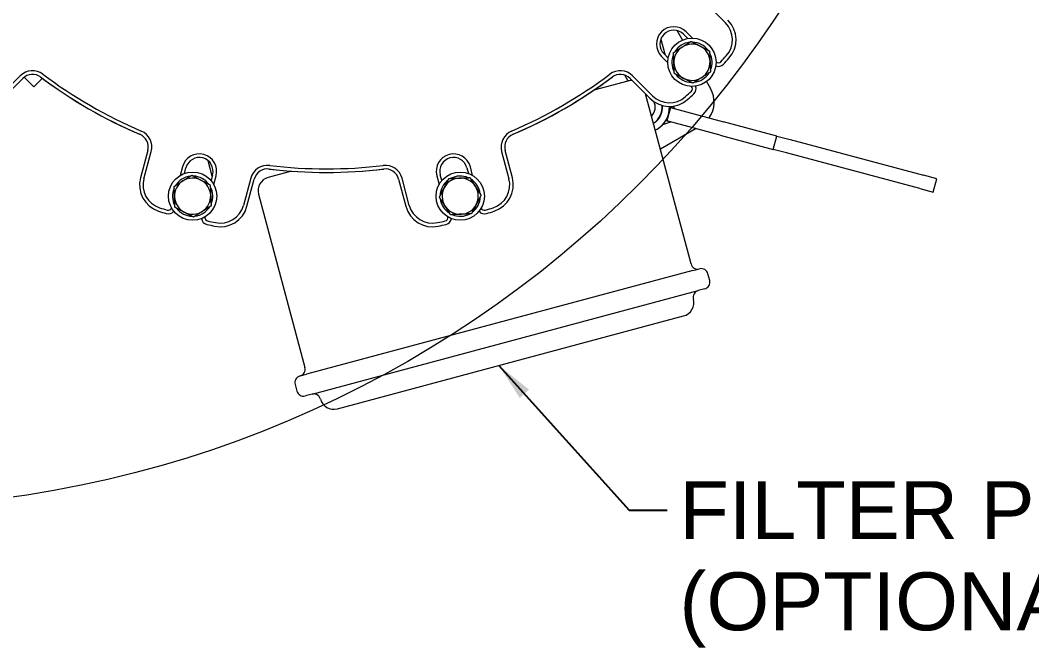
# Model space of a CAD drawing. Header units: inches. Extents: x 17 to 469, y 7 to 301.
# Drawn here: x 80.17 to 116.85, y 196.05 to 218.79 of the extents above; entities that cross this region are included whole.
import ezdxf

# ---------------------------------------------------------------- set-up
doc = ezdxf.new("R2010")
doc.units = ezdxf.units.IN
doc.header["$LTSCALE"] = 14
doc.header["$MEASUREMENT"] = 0
for name, color, linetype, lineweight in [('Symbol', 7, 'Continuous', 25), ('Symbol (ANSI)', 7, 'Continuous', 25), ('Visible', 7, 'Continuous', 18)]:
    doc.layers.add(name, color=color, linetype=linetype, lineweight=lineweight)
doc.styles.add('MEMCOR Medium', font='arial.ttf')
doc.styles.add('Standard D-E', font='arial.ttf')
doc.dimstyles.new('Default (ANSI)$7', dxfattribs={"dimscale": 14, "dimtxt": 0.15, "dimasz": 0.098425, "dimexe": 0.125, "dimexo": 0.0625, "dimgap": 0.031496, "dimtad": 0, "dimtih": 1, "dimtoh": 1, "dimdec": 4, "dimrnd": 1e-08, "dimzin": 3, "dimdsep": 46, "dimlunit": 5, "dimtxsty": 'MEMCOR Medium', "dimcen": 0.09, "dimdle": 0.393701, "dimclrd": 256, "dimclre": 256, "dimclrt": 256, "dimadec": 0, "dimazin": 1, "dimtfac": 0.8, "dimtofl": 0, "dimtmove": 0, "dimatfit": 3, "dimfxl": 1, "dimfrac": 1, "dimtolj": 1, "dimtzin": 4, "dimlwd": -1, "dimlwe": -1, "dimarcsym": 0})
doc.dimstyles.new('Default D-E$7', dxfattribs={"dimscale": 14, "dimtxt": 0.15, "dimasz": 0.098425, "dimexe": 0.125, "dimexo": 0.0625, "dimgap": 0.031496, "dimtad": 0, "dimtih": 1, "dimtoh": 1, "dimrnd": 1e-08, "dimzin": 4, "dimdsep": 46, "dimtxsty": 'Standard D-E', "dimcen": 0.09, "dimdle": 0.393701, "dimclrd": 256, "dimclre": 256, "dimclrt": 256, "dimadec": 0, "dimazin": 1, "dimtfac": 1, "dimtofl": 0, "dimtmove": 0, "dimatfit": 3, "dimfxl": 1, "dimtolj": 1, "dimtzin": 4, "dimlwd": -1, "dimlwe": -1, "dimarcsym": 0})

msp = doc.modelspace()

# ---------------------------------------------------------------- linework, layer by layer
at = {"layer": 'Visible'}
for p, q in [((105.017375, 219.418116), (105.738671, 218.69682)), ((103.987262, 218.409863), (104.183354, 218.070222)), ((104.219715, 218.278303), (104.371668, 218.12635)), ((104.54197, 218.139896), (104.311639, 218.370227)), ((103.397559, 218.099139), (103.528002, 217.612321)), ((103.664561, 217.419244), (103.512608, 217.571197)), ((103.528002, 217.612321), (103.548689, 217.535116)), ((103.911621, 217.658582), (103.917944, 217.655297)), ((103.420684, 217.479273), (103.651015, 217.248942)), ((105.400919, 217.280947), (105.400719, 217.281147)), ((102.07476, 216.805826), (102.201269, 216.586706)), ((80.165313, 216.773537), (79.444017, 216.052241)), ((79.535941, 215.960317), (80.257237, 216.681613)), ((80.662453, 216.379722), (80.312694, 216.72948)), ((80.662453, 216.379722), (80.967856, 216.685126)), ((102.199311, 216.586186), (100.967398, 216.256096)), ((102.280872, 216.681613), (103.002167, 215.960317)), ((103.094091, 216.052241), (102.372796, 216.773537)), ((105.051914, 216.565831), (105.196006, 216.316256)), ((104.494007, 209.954115), (102.841636, 216.120849)), ((104.509764, 216.390193), (104.509964, 216.389993)), ((103.742218, 215.627462), (103.612809, 215.144499)), ((103.889117, 215.5881), (103.708006, 215.636629)), ((103.742218, 215.627462), (105.67407, 215.109824)), ((103.815138, 215.673043), (103.889117, 215.5881)), ((103.13318, 215.056001), (103.127794, 215.052891)), ((103.465477, 215.004132), (103.759708, 215.105137)), ((103.578596, 215.153666), (103.759708, 215.105137)), ((105.54466, 214.626861), (103.612809, 215.144499)), ((107.605922, 214.592186), (105.67407, 215.109824)), ((103.194781, 214.802891), (103.25818, 214.839495)), ((104.673974, 214.86016), (103.379666, 214.112891)), ((105.54466, 214.626861), (107.476512, 214.109223)), ((107.476512, 214.109223), (107.605922, 214.592186)), ((107.605922, 214.592186), (108.088884, 214.462776)), ((108.088884, 214.462776), (112.918514, 213.168681)), ((84.78896, 214.065221), (84.524947, 213.079913)), ((84.650517, 213.046267), (84.91453, 214.031575)), ((97.623579, 214.031575), (97.887591, 213.046267)), ((98.013161, 213.079913), (97.749149, 214.065221)), ((107.959475, 213.979813), (107.476512, 214.109223)), ((112.789104, 212.685718), (107.959475, 213.979813)), ((87.12795, 213.135192), (86.97682, 213.699216)), ((86.04966, 213.476945), (85.965353, 213.162307)), ((86.119611, 213.235727), (86.17523, 213.443298)), ((86.450415, 213.141436), (86.450731, 213.134318)), ((87.141156, 213.184479), (87.085537, 212.976908)), ((87.182419, 212.836195), (87.266726, 213.150833)), ((90.002923, 213.318174), (89.159312, 213.092129)), ((95.271382, 213.150833), (95.355689, 212.836195)), ((95.452571, 212.976908), (95.396953, 213.184479)), ((96.362878, 213.443298), (96.418497, 213.235727)), ((96.572756, 213.162307), (96.488449, 213.476945)), ((113.401477, 213.039271), (112.918514, 213.168681)), ((88.527092, 213.063592), (88.26308, 212.078283)), ((88.38865, 212.044637), (88.652663, 213.029945)), ((93.885446, 213.029945), (94.149458, 212.044637)), ((94.275029, 212.078283), (94.011016, 213.063592)), ((95.786201, 213.060651), (95.790034, 213.054645)), ((113.272067, 212.556308), (113.401477, 213.039271)), ((88.805759, 212.479757), (90.488083, 206.201239)), ((112.789104, 212.685718), (113.272067, 212.556308)), ((85.651029, 211.989234), (85.650956, 211.98896)), ((96.887153, 211.98896), (96.88708, 211.989234)), ((86.868022, 211.662848), (86.868095, 211.663122)), ((95.670013, 211.663122), (95.670086, 211.662848)), ((104.558712, 209.712633), (90.552787, 205.959757)), ((104.558712, 209.712633), (104.800193, 209.777338)), ((105.171084, 209.35908), (105.106379, 209.600561)), ((90.746902, 205.235313), (104.752826, 208.988189)), ((104.994308, 209.052894), (104.752826, 208.988189)), ((91.66546, 204.704983), (104.222496, 208.06963)), ((90.311306, 205.895052), (90.552787, 205.959757)), ((90.134529, 205.588866), (90.199234, 205.347385)), ((90.746902, 205.235313), (90.50542, 205.170608))]:
    msp.add_line(p, q, dxfattribs=at)
for centre, radius in [((74.307825, 241.12041), 40), ((104.525867, 217.265045), 0.875), ((86.416724, 212.412714), 0.875), ((96.121384, 212.412714), 0.875)]:
    msp.add_circle(centre, radius, dxfattribs=at)
for centre, radius, start, end in [((105.123488, 218.081637), 0.87, 318.0785907, 45), ((105.123488, 218.081637), 1, 318.0785907, 45), ((103.866162, 217.92475), 0.63, 45, 225), ((103.866162, 217.92475), 0.5, 45, 225), ((104.525867, 217.265045), 0.7295, 96.6021669, 147.3529514), ((104.525867, 217.265045), 0.656, 62.5430255, 122.5430255), ((104.525867, 217.265045), 0.7295, 36.6021669, 88.4838842), ((104.525867, 217.265045), 0.7295, 156.6021669, 208.4838842), ((104.525867, 217.265045), 0.656, 122.5430255, 182.5430255), ((104.525867, 217.265045), 0.7295, 147.3529514, 148.4838842), ((104.525867, 217.265045), 0.656, 2.5430255, 62.5430255), ((104.525867, 217.265045), 0.7295, 336.6021669, 28.4838842), ((104.525867, 217.265045), 0.656, 182.5430255, 242.5430255), ((104.525867, 217.265045), 0.656, 302.5430255, 2.5430255), ((105.485772, 217.3658), 0.25, 247.7386875, 317.2190284), ((105.485772, 217.3658), 0.12, 225, 317.2190284), ((91.269054, 230.521857), 19.49, 317.2190284, 318.0785907), ((91.269054, 230.521857), 19.62, 317.2190284, 318.0785907), ((80.61079, 216.328059), 0.63, 53.0967498, 135), ((80.61079, 216.328059), 0.5, 53.0967498, 135), ((91.269054, 230.521857), 17.12, 233.0967498, 246.9032502), ((91.269054, 230.521857), 17.12, 293.0967498, 306.9032502), ((101.927318, 216.328059), 0.63, 45, 126.9032502), ((101.927318, 216.328059), 0.5, 45, 126.9032502), ((104.525867, 217.265045), 0.7295, 216.6021669, 268.4838842), ((104.525867, 217.265045), 0.7295, 276.6021669, 328.4838842), ((91.269054, 230.521857), 17.250212, 233.0490654, 246.9509346), ((91.269054, 230.521857), 17.25, 233.0967498, 246.9032502), ((91.269054, 230.521857), 17.250212, 293.0490654, 306.9509346), ((91.269054, 230.521857), 17.25, 293.0967498, 306.9032502), ((102.32872, 216.103223), 0.5, 86.3837866, 105), ((104.525867, 217.265045), 0.656, 242.5430255, 302.5430255), ((91.269054, 230.521857), 19.49, 311.9214093, 312.7809716), ((91.269054, 230.521857), 19.62, 311.9214093, 312.7809716), ((104.425112, 216.30514), 0.12, 312.7809716, 45), ((104.425112, 216.30514), 0.25, 312.7809716, 22.2613125), ((104.329981, 215.816256), 1, 325.458746, 30), ((103.709274, 216.667424), 1, 225, 311.9214093), ((102.753539, 215.633559), 0.44, 313.6875719, 28.8866629), ((103.709274, 216.667424), 0.87, 225, 311.9214093), ((102.753539, 215.633559), 0.69, 302.8248449, 5.8920329), ((102.80818, 215.618917), 0.65, 300, 7.2387146), ((102.80818, 215.618917), 0.9, 300, 3.0896913), ((102.80818, 215.618917), 0.9, 1.1276202, 3.0896913), ((102.80818, 215.618917), 0.9, 316.9140662, 328.8723798), ((84.305997, 214.194631), 0.5, 345, 66.9032502), ((84.305997, 214.194631), 0.63, 345, 66.9032502), ((98.232112, 214.194631), 0.63, 113.0967498, 195), ((98.232112, 214.194631), 0.5, 113.0967498, 195), ((86.658193, 213.313889), 0.63, 345, 165), ((95.879916, 213.313889), 0.63, 15, 195), ((86.658193, 213.313889), 0.5, 345, 165), ((89.135626, 212.900536), 0.63, 83.0967498, 165), ((91.269054, 230.521857), 17.12, 263.0967498, 276.9032502), ((93.402483, 212.900536), 0.63, 15, 96.9032502), ((95.879916, 213.313889), 0.5, 15, 195), ((86.416724, 212.412714), 0.7295, 96.6021669, 148.4838842), ((86.416724, 212.412714), 0.7295, 87.3529514, 88.4838842), ((86.416724, 212.412714), 0.7295, 36.6021669, 87.3529514), ((89.135626, 212.900536), 0.5, 83.0967498, 165), ((91.269054, 230.521857), 17.250212, 263.0490654, 276.9509346), ((91.269054, 230.521857), 17.25, 263.0967498, 276.9032502), ((93.402483, 212.900536), 0.5, 15, 96.9032502), ((96.121384, 212.412714), 0.7295, 66.6021669, 117.3529514), ((85.490873, 212.821094), 1, 165, 251.9214093), ((85.490873, 212.821094), 0.87, 165, 251.9214093), ((86.416724, 212.412714), 0.656, 122.5430255, 182.5430255), ((86.416724, 212.412714), 0.656, 62.5430255, 122.5430255), ((86.416724, 212.412714), 0.656, 2.5430255, 62.5430255), ((89.288722, 212.609166), 0.5, 105, 195), ((96.121384, 212.412714), 0.7295, 126.6021669, 178.4838842), ((96.121384, 212.412714), 0.656, 92.5430255, 152.5430255), ((96.121384, 212.412714), 0.7295, 117.3529514, 118.4838842), ((96.121384, 212.412714), 0.656, 32.5430255, 92.5430255), ((96.121384, 212.412714), 0.7295, 6.6021669, 58.4838842), ((96.121384, 212.412714), 0.656, 332.5430255, 32.5430255), ((97.047236, 212.821094), 0.87, 288.0785907, 15), ((97.047236, 212.821094), 1, 288.0785907, 15), ((86.416724, 212.412714), 0.7295, 156.6021669, 208.4838842), ((86.416724, 212.412714), 0.656, 302.5430255, 2.5430255), ((86.416724, 212.412714), 0.7295, 336.6021669, 28.4838842), ((96.121384, 212.412714), 0.656, 152.5430255, 212.5430255), ((86.416724, 212.412714), 0.656, 182.5430255, 242.5430255), ((87.422724, 212.303456), 1, 258.0785907, 345), ((87.422724, 212.303456), 0.87, 258.0785907, 345), ((95.115384, 212.303456), 1, 195, 281.9214093), ((95.115384, 212.303456), 0.87, 195, 281.9214093), ((96.121384, 212.412714), 0.7295, 186.6021669, 238.4838842), ((96.121384, 212.412714), 0.656, 212.5430255, 272.5430255), ((96.121384, 212.412714), 0.656, 272.5430255, 332.5430255), ((96.121384, 212.412714), 0.7295, 306.6021669, 358.4838842), ((91.269054, 230.521857), 19.62, 251.9214093, 252.7809716), ((91.269054, 230.521857), 19.49, 251.9214093, 252.7809716), ((85.535044, 212.020019), 0.25, 252.7809716, 322.2613125), ((85.535044, 212.020019), 0.12, 252.7809716, 345), ((86.416724, 212.412714), 0.7295, 216.6021669, 268.4838842), ((86.416724, 212.412714), 0.656, 242.5430255, 302.5430255), ((86.416724, 212.412714), 0.7295, 276.6021669, 328.4838842), ((96.121384, 212.412714), 0.7295, 246.6021669, 298.4838842), ((97.003064, 212.020019), 0.25, 217.7386875, 287.2190284), ((97.003064, 212.020019), 0.12, 195, 287.2190284), ((91.269054, 230.521857), 19.49, 287.2190284, 288.0785907), ((91.269054, 230.521857), 19.62, 287.2190284, 288.0785907), ((86.983933, 211.63179), 0.25, 187.7386875, 257.2190284), ((86.983933, 211.63179), 0.12, 165, 257.2190284), ((91.269054, 230.521857), 19.62, 257.2190284, 258.0785907), ((91.269054, 230.521857), 19.49, 257.2190284, 258.0785907), ((91.269054, 230.521857), 19.49, 281.9214093, 282.7809716), ((91.269054, 230.521857), 19.62, 281.9214093, 282.7809716), ((95.554175, 211.63179), 0.12, 282.7809716, 15), ((95.554175, 211.63179), 0.25, 282.7809716, 352.2613125), ((104.735489, 210.01882), 0.25, 195, 285), ((104.864898, 209.535857), 0.25, 15, 105), ((104.929603, 209.294375), 0.25, 285, 15), ((104.817531, 208.746708), 0.25, 105, 195), ((104.093086, 208.552593), 0.5, 285, 15), ((90.246601, 206.136534), 0.25, 285, 15), ((90.376011, 205.653571), 0.25, 105, 195), ((90.440715, 205.41209), 0.25, 195, 285), ((90.811606, 204.993831), 0.25, 15, 105), ((91.536051, 205.187946), 0.5, 195, 285)]:
    msp.add_arc(centre, radius, start, end, dxfattribs=at)
for points in [[(104.172983, 217.818045), (104.321159, 217.9126), (104.492258, 218.021782)], [(104.492258, 218.021782), (104.672362, 217.928198), (104.828337, 217.847151)], [(103.853708, 217.614307), (104.024807, 217.72349), (104.172983, 217.818045)], [(103.870513, 217.235938), (103.862714, 217.41154), (103.853708, 217.614307)], [(104.828337, 217.847151), (104.984312, 217.766104), (105.164416, 217.67252)], [(105.164416, 217.67252), (105.173422, 217.469753), (105.181221, 217.294151)], [(103.887318, 216.857569), (103.878312, 217.060337), (103.870513, 217.235938)], [(105.181221, 217.294151), (105.18902, 217.11855), (105.198026, 216.915782)], [(104.223397, 216.682938), (104.067422, 216.763985), (103.887318, 216.857569)], [(105.198026, 216.915782), (105.026927, 216.8066), (104.878751, 216.712045)], [(104.559476, 216.508307), (104.379372, 216.601892), (104.223397, 216.682938)], [(104.878751, 216.712045), (104.730575, 216.61749), (104.559476, 216.508307)], [(86.06384, 212.965714), (86.212016, 213.060269), (86.383115, 213.169452)], [(86.383115, 213.169452), (86.563219, 213.075867), (86.719194, 212.994821)], [(85.744565, 212.761977), (85.915664, 212.871159), (86.06384, 212.965714)], [(86.719194, 212.994821), (86.875169, 212.913774), (87.055273, 212.82019)], [(87.055273, 212.82019), (87.064279, 212.617422), (87.072078, 212.441821)], [(95.539278, 212.715184), (95.620325, 212.871159), (95.713909, 213.051264)], [(95.713909, 213.051264), (95.916676, 213.060269), (96.092278, 213.068068)], [(96.092278, 213.068068), (96.26788, 213.075867), (96.470647, 213.084873)], [(96.470647, 213.084873), (96.579829, 212.913774), (96.674384, 212.765598)], [(96.674384, 212.765598), (96.768939, 212.617422), (96.878122, 212.446324)], [(85.76137, 212.383608), (85.753571, 212.55921), (85.744565, 212.761977)], [(87.072078, 212.441821), (87.079877, 212.266219), (87.088883, 212.063452)], [(95.364647, 212.379105), (95.458231, 212.55921), (95.539278, 212.715184)], [(96.878122, 212.446324), (96.784537, 212.266219), (96.703491, 212.110244)], [(85.778175, 212.005239), (85.769169, 212.208006), (85.76137, 212.383608)], [(87.088883, 212.063452), (86.917784, 211.954269), (86.769608, 211.859714)], [(95.568385, 212.059831), (95.47383, 212.208006), (95.364647, 212.379105)], [(95.772122, 211.740556), (95.662939, 211.911655), (95.568385, 212.059831)], [(96.703491, 212.110244), (96.622444, 211.954269), (96.52886, 211.774165)], [(86.114254, 211.830608), (85.958279, 211.911655), (85.778175, 212.005239)], [(86.450333, 211.655977), (86.270229, 211.749561), (86.114254, 211.830608)], [(86.769608, 211.859714), (86.621432, 211.76516), (86.450333, 211.655977)], [(96.150491, 211.75736), (95.974889, 211.749561), (95.772122, 211.740556)], [(96.52886, 211.774165), (96.326092, 211.76516), (96.150491, 211.75736)]]:
    msp.add_rational_spline(points, [1, 1.0379548493, 1], degree=2, dxfattribs=at)

# ---------------------------------------------------------------- texts
at = {"layer": 'Symbol', "insert": (104.072172, 202.082528), "char_height": 2.10000007, "width": 41.24291488, "attachment_point": 1, "line_spacing_factor": 0.944221, "style": 'Standard D-E'}
msp.add_mtext('\\fArial|b0|i0;FILTER PROGRAMMER\\P\\fArial|b0|i0;(OPTIONAL MOUNTING SIDE)', dxfattribs=at)

# ---------------------------------------------------------------- leaders
at = {"layer": 'Symbol', "annotation_type": 0, "has_hookline": 1, "hookline_direction": 0, "text_width": 40.952866}
msp.add_leader([(97.52639, 206.275414), (102.253275, 201.032528), (103.631227, 201.032528)], dimstyle='Default D-E$7', override={"dimtad": 0}, dxfattribs=at)
at = {"layer": 'Symbol (ANSI)', "annotation_type": 0, "has_hookline": 1, "hookline_direction": 1, "text_width": 39.544749}
msp.add_leader([(81.742521, 235.005888), (64.420256, 197.172587), (63.042303, 197.172587)], dimstyle='Default (ANSI)$7', override={"dimtad": 0}, dxfattribs=at)

doc.saveas('drawing.dxf')
